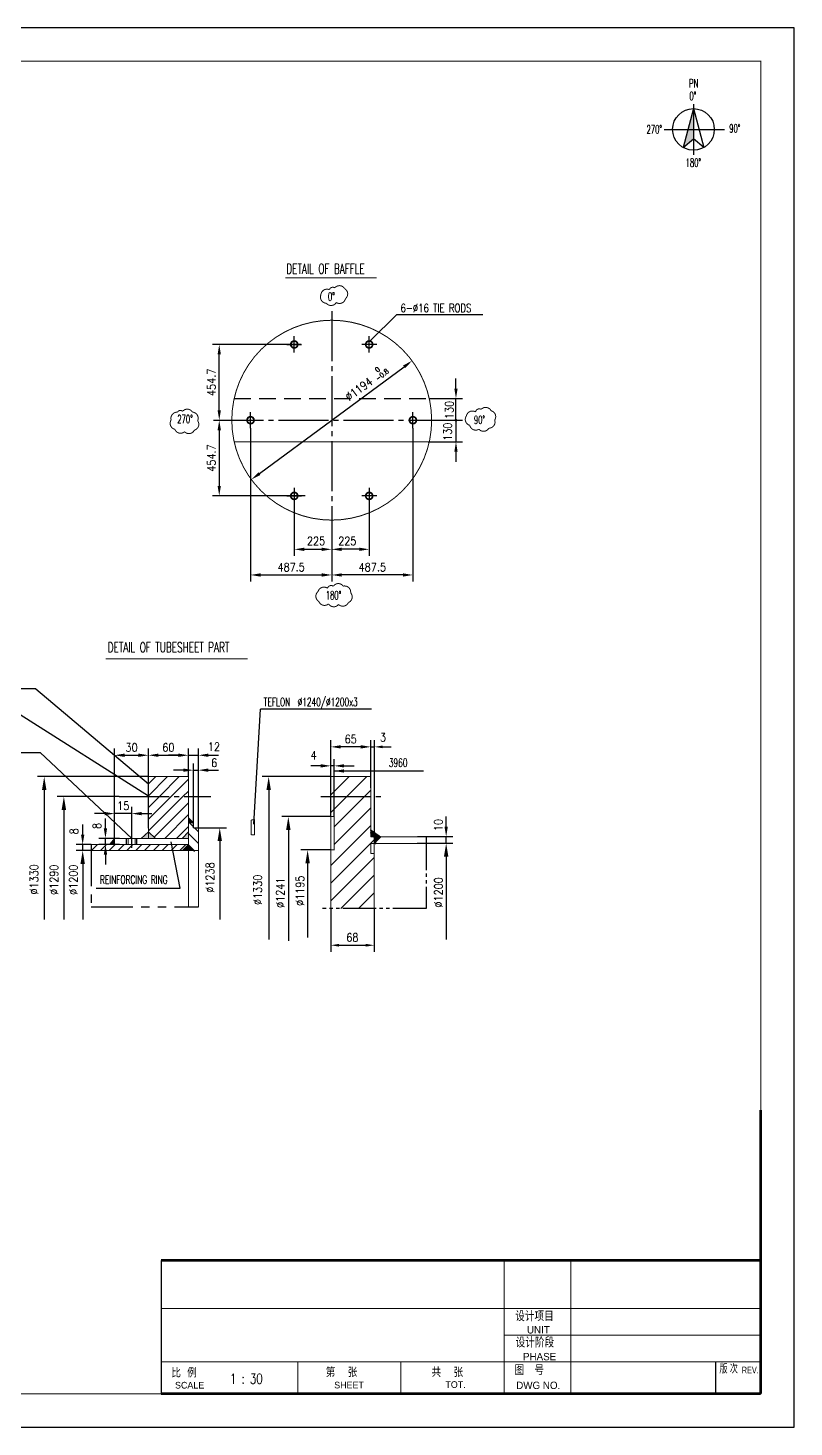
# Model space of a CAD drawing. Extents: x -5 to 1212, y -727 to 440.
# Drawn here: x 364 to 594, y 0 to 420 of the extents above; entities that cross this region are included whole.
import ezdxf
from ezdxf.enums import TextEntityAlignment as Align

# ---------------------------------------------------------------- set-up
doc = ezdxf.new("R2010")
doc.units = 0
doc.header["$MEASUREMENT"] = 0
for name, pattern in [('CENTER', [19.5, 15, -1.5, 1.5, -1.5]), ('DIVIDE', [15, 10, -1, 1, -1, 1, -1]), ('HIDDEN', [7.5, 5, -2.5]), ('PHANTOM', [25, 12.5, -2.5, 2.5, -2.5, 2.5, -2.5])]:
    doc.linetypes.add(name, pattern=pattern)
doc.layers.get('0').update_dxf_attribs({"linetype": 'CONTINUOUS'})
doc.layers.get('DEFPOINTS').update_dxf_attribs({"linetype": 'CONTINUOUS'})
for name, color, linetype in [('1', 2, 'CONTINUOUS'), ('2', 1, 'CONTINUOUS'), ('3', 3, 'CENTER'), ('4', 3, 'PHANTOM'), ('5', 2, 'HIDDEN'), ('DIM', 4, 'CONTINUOUS')]:
    doc.layers.add(name, color=color, linetype=linetype)
doc.styles.add('HZ2', font='tcc_simp', dxfattribs={"height": 2.5, "bigfont": 'tcc_hzdx'})
doc.styles.add('HZCH', font='tcc_romd.shx', dxfattribs={"bigfont": 'tcc_chin.shx'})
doc.styles.add('SBHZ', font='ROMANS.SHX', dxfattribs={"width": 0.85, "bigfont": 'tcc_hzdx.shx'})
doc.styles.get("Standard").update_dxf_attribs({"font": 'TXT.shx'})
doc.dimstyles.get("Standard").update_dxf_attribs({"dimtxt": 0.18, "dimasz": 0.18, "dimexe": 0.18, "dimexo": 0.0625, "dimgap": 0.09, "dimtad": 0, "dimtih": 1, "dimtoh": 1, "dimdec": 4, "dimzin": 0, "dimdsep": 46, "dimtxsty": 'Standard', "dimcen": 0.09, "dimadec": 0, "dimazin": 0, "dimtfac": 1, "dimtdec": 4, "dimtofl": 0, "dimtmove": 0, "dimatfit": 3, "dimfxl": 0, "dimtolj": 1, "dimtzin": 0, "dimarcsym": 0})
pattern_1 = [(45, (-84.41904, -35.9166), (-0.088388348, 0.088388348), [])]

# ---------------------------------------------------------------- blocks, each defined once
blk = doc.blocks.new('*D12')
at = {"layer": 'DEFPOINTS', "color": 0}
for p in [(479.34, 320.08), (431.07, 284.44)]:
    blk.add_point(p, dxfattribs=at)
at = {"layer": 'DIM', "color": 0}
blk.add_line((433.49, 286.22), (476.93, 318.3), dxfattribs=at)
for points in [[(476.63, 318.7), (477.22, 317.89), (479.34, 320.08)], [(433.19, 286.62), (433.78, 285.82), (431.07, 284.44)]]:
    blk.add_solid(points, dxfattribs=at)
at = {"layer": 'DIM', "color": 0, "insert": (463.35, 311.58), "char_height": 2.5, "attachment_point": 5, "rotation": 36.4445, "style": 'SBHZ'}
blk.add_mtext('\\A1;%%C1194', dxfattribs=at)
blk = doc.blocks.new('*D17')
at = {"layer": 'DEFPOINTS', "color": 0}
for p in [(421.44, 324.99), (446.11, 324.99), (423.62, 302.26)]:
    blk.add_point(p, dxfattribs=at)
at = {"layer": 'DIM', "color": 0}
for p, q in [((446.05, 324.99), (419.44, 324.99)), ((421.44, 305.26), (421.44, 321.99))]:
    blk.add_line(p, q, dxfattribs=at)
for points in [[(420.94, 321.99), (421.94, 321.99), (421.44, 324.99)], [(420.94, 305.26), (421.94, 305.26), (421.44, 302.26)]]:
    blk.add_solid(points, dxfattribs=at)
at = {"layer": 'DIM', "color": 0, "insert": (419.1, 313.62), "char_height": 2.5, "attachment_point": 5, "rotation": 90, "style": 'SBHZ'}
blk.add_mtext('\\A1;454.7', dxfattribs=at)
blk = doc.blocks.new('*D27')
at = {"layer": 'DEFPOINTS', "color": 0}
for p in [(454.93, 198.49), (454.93, 183.24), (455.93, 183.24)]:
    blk.add_point(p, dxfattribs=at)
at = {"layer": 'DIM', "color": 0}
for p, q in [((451.93, 198.49), (448.93, 198.49)), ((454.93, 183.31), (454.93, 200.49)), ((455.93, 198.49), (454.93, 198.49)), ((455.93, 183.31), (455.93, 200.49)), ((458.93, 198.49), (461.93, 198.49))]:
    blk.add_line(p, q, dxfattribs=at)
for points in [[(451.93, 198.99), (451.93, 197.99), (454.93, 198.49)], [(458.93, 198.99), (458.93, 197.99), (455.93, 198.49)]]:
    blk.add_solid(points, dxfattribs=at)
at = {"layer": 'DIM', "color": 0, "insert": (449.76, 201.69), "char_height": 2.5, "attachment_point": 5, "style": 'SBHZ'}
blk.add_mtext('\\A1;4', dxfattribs=at)
blk = doc.blocks.new('*D28')
at = {"layer": 'DEFPOINTS', "color": 0}
for p in [(480.9, 177.24), (489.57, 177.24), (480.9, 175.24)]:
    blk.add_point(p, dxfattribs=at)
at = {"layer": 'DIM', "color": 0}
for p, q in [((489.57, 180.24), (489.57, 183.24)), ((480.96, 177.24), (491.57, 177.24)), ((489.57, 175.24), (489.57, 177.24)), ((480.96, 175.24), (491.57, 175.24)), ((489.57, 172.24), (489.57, 169.24))]:
    blk.add_line(p, q, dxfattribs=at)
for points in [[(489.07, 180.24), (490.07, 180.24), (489.57, 177.24)], [(489.07, 172.24), (490.07, 172.24), (489.57, 175.24)]]:
    blk.add_solid(points, dxfattribs=at)
at = {"layer": 'DIM', "color": 0, "insert": (487.19, 180.74), "char_height": 2.5, "attachment_point": 5, "rotation": 90, "style": 'SBHZ'}
blk.add_mtext('\\A1;10', dxfattribs=at)
blk = doc.blocks.new('*D29')
at = {"layer": 'DEFPOINTS', "color": 0}
for p in [(454.93, 204.19), (454.93, 192.72), (466.93, 191.81)]:
    blk.add_point(p, dxfattribs=at)
at = {"layer": 'DIM', "color": 0}
for p, q in [((454.93, 192.78), (454.93, 206.19)), ((466.93, 191.88), (466.93, 206.19)), ((463.93, 204.19), (457.93, 204.19))]:
    blk.add_line(p, q, dxfattribs=at)
for points in [[(457.93, 204.69), (457.93, 203.69), (454.93, 204.19)], [(463.93, 204.69), (463.93, 203.69), (466.93, 204.19)]]:
    blk.add_solid(points, dxfattribs=at)
at = {"layer": 'DIM', "color": 0, "insert": (460.93, 206.53), "char_height": 2.5, "attachment_point": 5, "style": 'SBHZ'}
blk.add_mtext('\\A1;65', dxfattribs=at)
blk = doc.blocks.new('*D42')
at = {"layer": 'DEFPOINTS', "color": 0}
for p in [(423.62, 302.26), (421.44, 279.52), (447.35, 279.52)]:
    blk.add_point(p, dxfattribs=at)
at = {"layer": 'DIM', "color": 0}
for p, q in [((421.44, 299.26), (421.44, 282.52)), ((447.28, 279.52), (419.44, 279.52))]:
    blk.add_line(p, q, dxfattribs=at)
for points in [[(420.94, 299.26), (421.94, 299.26), (421.44, 302.26)], [(420.94, 282.52), (421.94, 282.52), (421.44, 279.52)]]:
    blk.add_solid(points, dxfattribs=at)
at = {"layer": 'DIM', "color": 0, "insert": (419.1, 290.89), "char_height": 2.5, "attachment_point": 5, "rotation": 90, "style": 'SBHZ'}
blk.add_mtext('\\A1;454.7', dxfattribs=at)
blk = doc.blocks.new('*D43')
at = {"layer": 'DEFPOINTS', "color": 0}
for p in [(443.96, 279.07), (455.21, 267.63), (455.21, 263.49)]:
    blk.add_point(p, dxfattribs=at)
at = {"layer": 'DIM', "color": 0}
for p, q in [((443.96, 279), (443.96, 261.49)), ((455.21, 267.57), (455.21, 261.49)), ((446.96, 263.49), (452.21, 263.49))]:
    blk.add_line(p, q, dxfattribs=at)
for points in [[(446.96, 263.99), (446.96, 262.99), (443.96, 263.49)], [(452.21, 263.99), (452.21, 262.99), (455.21, 263.49)]]:
    blk.add_solid(points, dxfattribs=at)
at = {"layer": 'DIM', "color": 0, "insert": (450.52, 265.99), "char_height": 2.5, "attachment_point": 5, "style": 'SBHZ'}
blk.add_mtext('\\A1;225', dxfattribs=at)
blk = doc.blocks.new('*D61')
at = {"layer": 'DEFPOINTS', "color": 0}
for p in [(430.83, 299.97), (455.21, 268.1), (455.21, 255.79)]:
    blk.add_point(p, dxfattribs=at)
at = {"layer": 'DIM', "color": 0}
for p, q in [((430.83, 299.91), (430.83, 253.79)), ((455.21, 268.04), (455.21, 253.79)), ((433.83, 255.79), (452.21, 255.79))]:
    blk.add_line(p, q, dxfattribs=at)
for points in [[(433.83, 256.29), (433.83, 255.29), (430.83, 255.79)], [(452.21, 256.29), (452.21, 255.29), (455.21, 255.79)]]:
    blk.add_solid(points, dxfattribs=at)
at = {"layer": 'DIM', "color": 0, "insert": (443.02, 258.13), "char_height": 2.5, "attachment_point": 5, "style": 'SBHZ'}
blk.add_mtext('\\A1;487.5', dxfattribs=at)
blk = doc.blocks.new('*D62')
at = {"layer": 'DEFPOINTS', "color": 0}
for p in [(466.46, 279.07), (455.21, 267.63), (455.21, 263.49)]:
    blk.add_point(p, dxfattribs=at)
at = {"layer": 'DIM', "color": 0}
for p, q in [((466.46, 279), (466.46, 261.49)), ((455.21, 267.57), (455.21, 261.49)), ((463.46, 263.49), (458.21, 263.49))]:
    blk.add_line(p, q, dxfattribs=at)
for points in [[(458.21, 263.99), (458.21, 262.99), (455.21, 263.49)], [(463.46, 263.99), (463.46, 262.99), (466.46, 263.49)]]:
    blk.add_solid(points, dxfattribs=at)
at = {"layer": 'DIM', "color": 0, "insert": (459.89, 265.99), "char_height": 2.5, "attachment_point": 5, "style": 'SBHZ'}
blk.add_mtext('\\A1;225', dxfattribs=at)
blk = doc.blocks.new('*D63')
at = {"layer": 'DEFPOINTS', "color": 0}
for p in [(479.58, 299.97), (455.21, 268.1), (455.21, 255.79)]:
    blk.add_point(p, dxfattribs=at)
at = {"layer": 'DIM', "color": 0}
for p, q in [((479.58, 299.91), (479.58, 253.79)), ((455.21, 268.04), (455.21, 253.79)), ((476.58, 255.79), (458.21, 255.79))]:
    blk.add_line(p, q, dxfattribs=at)
for points in [[(458.21, 256.29), (458.21, 255.29), (455.21, 255.79)], [(476.58, 256.29), (476.58, 255.29), (479.58, 255.79)]]:
    blk.add_solid(points, dxfattribs=at)
at = {"layer": 'DIM', "color": 0, "insert": (467.39, 258.13), "char_height": 2.5, "attachment_point": 5, "style": 'SBHZ'}
blk.add_mtext('\\A1;487.5', dxfattribs=at)
blk = doc.blocks.new('*D111')
at = {"layer": 'DEFPOINTS', "color": 0}
for p in [(468.05, 204.19), (466.93, 195.24), (468.05, 175.37)]:
    blk.add_point(p, dxfattribs=at)
at = {"layer": 'DIM', "color": 0}
for p, q in [((466.93, 195.31), (466.93, 206.19)), ((468.05, 175.44), (468.05, 206.19)), ((464.43, 204.19), (461.93, 204.19)), ((466.93, 204.19), (468.05, 204.19)), ((470.55, 204.19), (473.05, 204.19))]:
    blk.add_line(p, q, dxfattribs=at)
for points in [[(464.43, 204.61), (464.43, 203.77), (466.93, 204.19)], [(470.55, 204.61), (470.55, 203.77), (468.05, 204.19)]]:
    blk.add_solid(points, dxfattribs=at)
at = {"layer": 'DIM', "color": 0, "insert": (470.59, 207.07), "char_height": 2.5, "attachment_point": 5, "style": 'SBHZ'}
blk.add_mtext('\\A1;3', dxfattribs=at)
blk = doc.blocks.new('*D112')
at = {"layer": 'DEFPOINTS', "color": 0}
for p in [(454.93, 155.67), (467.93, 155.67), (467.93, 144.63)]:
    blk.add_point(p, dxfattribs=at)
at = {"layer": 'DIM', "color": 0}
for p, q in [((454.93, 155.61), (454.93, 142.63)), ((467.93, 155.61), (467.93, 142.63)), ((457.43, 144.63), (465.43, 144.63))]:
    blk.add_line(p, q, dxfattribs=at)
for points in [[(457.43, 145.05), (457.43, 144.22), (454.93, 144.63)], [(465.43, 145.05), (465.43, 144.22), (467.93, 144.63)]]:
    blk.add_solid(points, dxfattribs=at)
at = {"layer": 'DIM', "color": 0, "insert": (461.43, 146.97), "char_height": 2.5, "attachment_point": 5, "style": 'SBHZ'}
blk.add_mtext('\\A1;68', dxfattribs=at)
blk = doc.blocks.new('*D122')
at = {"layer": 'DEFPOINTS', "color": 0}
for p in [(380.44, 174.85), (383.03, 174.85), (383.03, 173.05)]:
    blk.add_point(p, dxfattribs=at)
at = {"layer": 'DIM', "color": 0}
for p, q in [((380.44, 177.85), (380.44, 180.85)), ((382.97, 174.85), (378.44, 174.85)), ((382.97, 173.05), (378.44, 173.05)), ((380.44, 173.05), (380.44, 174.85)), ((380.44, 170.05), (380.44, 167.05))]:
    blk.add_line(p, q, dxfattribs=at)
for points in [[(379.94, 177.85), (380.94, 177.85), (380.44, 174.85)], [(379.94, 170.05), (380.94, 170.05), (380.44, 173.05)]]:
    blk.add_solid(points, dxfattribs=at)
at = {"layer": 'DIM', "color": 0, "insert": (377.85, 178.8), "char_height": 2.5, "attachment_point": 5, "rotation": 90, "style": 'SBHZ'}
blk.add_mtext('\\A1;8', dxfattribs=at)
blk = doc.blocks.new('*D123')
at = {"layer": 'DEFPOINTS', "color": 0}
for p in [(400.19, 201.67), (390.03, 176.72), (400.19, 179.7)]:
    blk.add_point(p, dxfattribs=at)
at = {"layer": 'DIM', "color": 0}
for p, q in [((390.03, 176.78), (390.03, 203.67)), ((393.03, 201.67), (397.19, 201.67)), ((400.19, 179.77), (400.19, 203.67))]:
    blk.add_line(p, q, dxfattribs=at)
for points in [[(393.03, 202.17), (393.03, 201.17), (390.03, 201.67)], [(397.19, 202.17), (397.19, 201.17), (400.19, 201.67)]]:
    blk.add_solid(points, dxfattribs=at)
at = {"layer": 'DIM', "color": 0, "insert": (395.11, 204.01), "char_height": 2.5, "attachment_point": 5, "style": 'SBHZ'}
blk.add_mtext('\\A1;30', dxfattribs=at)
blk = doc.blocks.new('*D124')
at = {"layer": 'DEFPOINTS', "color": 0}
for p in [(390.03, 184.15), (390.03, 179.35), (395.17, 179.35)]:
    blk.add_point(p, dxfattribs=at)
at = {"layer": 'DIM', "color": 0}
for p, q in [((390.03, 179.41), (390.03, 186.15)), ((395.17, 179.41), (395.17, 186.15)), ((387.03, 184.15), (384.03, 184.15)), ((395.17, 184.15), (390.03, 184.15)), ((398.17, 184.15), (401.17, 184.15))]:
    blk.add_line(p, q, dxfattribs=at)
for points in [[(387.03, 184.65), (387.03, 183.65), (390.03, 184.15)], [(398.17, 184.65), (398.17, 183.65), (395.17, 184.15)]]:
    blk.add_solid(points, dxfattribs=at)
at = {"layer": 'DIM', "color": 0, "insert": (392.6, 186.49), "char_height": 2.5, "attachment_point": 5, "style": 'SBHZ'}
blk.add_mtext('\\A1;15', dxfattribs=at)
blk = doc.blocks.new('*D125')
at = {"layer": 'DEFPOINTS', "color": 0}
for p in [(387.28, 176.72), (391.57, 176.72), (391.57, 174.85)]:
    blk.add_point(p, dxfattribs=at)
at = {"layer": 'DIM', "color": 0}
for p, q in [((387.28, 179.72), (387.28, 182.72)), ((391.51, 176.72), (385.28, 176.72)), ((387.28, 174.85), (387.28, 176.72)), ((391.51, 174.85), (385.28, 174.85)), ((387.28, 171.85), (387.28, 168.85))]:
    blk.add_line(p, q, dxfattribs=at)
for points in [[(386.78, 179.72), (387.78, 179.72), (387.28, 176.72)], [(386.78, 171.85), (387.78, 171.85), (387.28, 174.85)]]:
    blk.add_solid(points, dxfattribs=at)
at = {"layer": 'DIM', "color": 0, "insert": (384.71, 180.47), "char_height": 2.5, "attachment_point": 5, "rotation": 90, "style": 'SBHZ'}
blk.add_mtext('\\A1;8', dxfattribs=at)
blk = doc.blocks.new('*D126')
at = {"layer": 'DEFPOINTS', "color": 0}
for p in [(415.19, 197.19), (413.69, 179.85), (415.19, 179.85)]:
    blk.add_point(p, dxfattribs=at)
at = {"layer": 'DIM', "color": 0}
for p, q in [((413.69, 179.91), (413.69, 199.19)), ((415.19, 179.91), (415.19, 199.19)), ((410.69, 197.19), (407.69, 197.19)), ((413.69, 197.19), (415.19, 197.19)), ((418.19, 197.19), (421.19, 197.19))]:
    blk.add_line(p, q, dxfattribs=at)
for points in [[(410.69, 197.69), (410.69, 196.69), (413.69, 197.19)], [(418.19, 197.69), (418.19, 196.69), (415.19, 197.19)]]:
    blk.add_solid(points, dxfattribs=at)
at = {"layer": 'DIM', "color": 0, "insert": (419.92, 199.4), "char_height": 2.5, "attachment_point": 5, "style": 'SBHZ'}
blk.add_mtext('\\A1;6', dxfattribs=at)
blk = doc.blocks.new('*D127')
at = {"layer": 'DEFPOINTS', "color": 0}
for p in [(415.19, 201.67), (412.19, 195.24), (415.19, 179.85)]:
    blk.add_point(p, dxfattribs=at)
at = {"layer": 'DIM', "color": 0}
for p, q in [((409.19, 201.67), (406.19, 201.67)), ((412.19, 195.31), (412.19, 203.67)), ((412.19, 201.67), (415.19, 201.67)), ((415.19, 179.91), (415.19, 203.67)), ((418.19, 201.67), (421.19, 201.67))]:
    blk.add_line(p, q, dxfattribs=at)
for points in [[(409.19, 202.17), (409.19, 201.17), (412.19, 201.67)], [(418.19, 202.17), (418.19, 201.17), (415.19, 201.67)]]:
    blk.add_solid(points, dxfattribs=at)
at = {"layer": 'DIM', "color": 0, "insert": (419.85, 204.22), "char_height": 2.5, "attachment_point": 5, "style": 'SBHZ'}
blk.add_mtext('\\A1;12', dxfattribs=at)
blk = doc.blocks.new('*D128')
at = {"layer": 'DEFPOINTS', "color": 0}
for p in [(412.19, 201.67), (400.19, 195.24), (412.19, 195.24)]:
    blk.add_point(p, dxfattribs=at)
at = {"layer": 'DIM', "color": 0}
for p, q in [((400.19, 195.31), (400.19, 203.67)), ((403.19, 201.67), (409.19, 201.67)), ((412.19, 195.31), (412.19, 203.67))]:
    blk.add_line(p, q, dxfattribs=at)
for points in [[(403.19, 202.17), (403.19, 201.17), (400.19, 201.67)], [(409.19, 202.17), (409.19, 201.17), (412.19, 201.67)]]:
    blk.add_solid(points, dxfattribs=at)
at = {"layer": 'DIM', "color": 0, "insert": (406.19, 204.01), "char_height": 2.5, "attachment_point": 5, "style": 'SBHZ'}
blk.add_mtext('\\A1;60', dxfattribs=at)

msp = doc.modelspace()

# ---------------------------------------------------------------- hatches: boundary and pattern name
at = {"layer": 'DIM'}
for points in [[(412.18572, 182.91009), (413.68572, 181.41009), (412.18572, 181.41009)], [(390.026, 174.84759), (390.026, 176.71975), (388.45384, 174.84759)]]:
    msp.add_hatch(color=256, dxfattribs=at).paths.add_polyline_path(points)
h = msp.add_hatch(dxfattribs=at)
h.set_pattern_fill('ANSI31', color=256, scale=20, angle=90, style=0)
h.set_pattern_definition([(135, (134.09, 0.1657), (-1.767767, -1.767767), [])])
h.paths.add_polyline_path([(412.18572, 173.89348), (412.8276, 172.78172), (415.18572, 172.78172), (415.18572, 179.84759), (413.68572, 179.84759), (413.68572, 181.34759), (412.18572, 181.34759)])
h = msp.add_hatch(color=256, dxfattribs=at)
h.paths.add_polyline_path([(410.33539, 176.71975), (412.18572, 176.71975), (412.18572, 178.70953)])
h.paths.add_polyline_path([(400.18572, 178.70953), (400.18572, 176.71975), (402.33604, 176.71975)])
h.paths.add_polyline_path([(400.18572, 178.70953), (398.03539, 176.71975), (400.18572, 176.71975)])
h = msp.add_hatch(dxfattribs=at)
h.set_pattern_fill('ANSI31', color=256, style=0)
h.set_pattern_definition(pattern_1)
h.paths.add_polyline_path([(466.93174, 179.27076), (466.93174, 177.1666), (469.93174, 177.1666)])
h = msp.add_hatch(dxfattribs=at)
h.set_pattern_fill('ANSI31', color=256, style=0)
h.set_pattern_definition(pattern_1)
h.paths.add_polyline_path([(469.93174, 177.1666), (467.93174, 177.1666), (467.93174, 175.1666), (468.43174, 175.1666), (468.43174, 175.6666)])
h = msp.add_hatch(color=256, dxfattribs=at)
h.paths.add_polyline_path([(412.18572, 174.84759), (410.38572, 173.04759), (412.18572, 173.04759)])
h.paths.add_polyline_path([(412.18572, 174.84759), (412.18572, 173.04759), (413.98572, 173.04759)])

# ---------------------------------------------------------------- linework, layer by layer
at = {"color": 0, "linetype": 'ByBlock'}
for p, q in [((492.50771, 311.75242), (492.50771, 314.75242)), ((484.60744, 308.75242), (494.50771, 308.75242)), ((492.50771, 302.25722), (492.50771, 308.75242)), ((492.50771, 302.25722), (492.50771, 308.75242)), ((492.50771, 305.25722), (492.50771, 308.25722)), ((486.21616, 302.25722), (494.50771, 302.25722)), ((487.88828, 302.25722), (494.50771, 302.25722)), ((492.50771, 302.25722), (492.50771, 295.76202)), ((492.50771, 302.25722), (492.50771, 295.76202)), ((492.50771, 299.25722), (492.50771, 296.25722)), ((484.20961, 295.76202), (494.50771, 295.76202)), ((492.50771, 292.76202), (492.50771, 289.76202))]:
    msp.add_line(p, q, dxfattribs=at)
for p, q in [((584, 39.6), (584, 31.6)), ((570.41033, 19.6), (570.41033, 10))]:
    msp.add_line(p, q)
at = {"color": 2}
for p, q in [((584, 10), (404, 10)), ((404, 10), (419, 10)), ((404, 10), (419, 10)), ((584, 10), (404, 10)), ((404, 10), (419, 10)), ((404, 10), (419, 10))]:
    msp.add_line(p, q, dxfattribs=at)
at = {"color": 4, "const_width": 0.8}
for points in [[(584, 10), (584, 95.19069)], [(584, 10), (584, 81.02534)], [(584, 50), (404, 50)], [(404, 10), (584, 10)], [(404, 10), (584, 10)]]:
    msp.add_lwpolyline(points, dxfattribs=at)
at = {"const_width": 0.3}
for points in [[(507, 10), (507, 50)], [(527, 50), (527, 10)], [(404, 35.6), (584, 35.6)], [(584, 27.6), (507, 27.6)], [(404, 19.6), (584, 19.6)], [(445, 19.6), (445, 10)], [(476, 19.6), (476, 10)], [(570.53231, 19.6), (570.53231, 10)]]:
    msp.add_lwpolyline(points, dxfattribs=at)
at = {"color": 0, "linetype": 'ByBlock'}
for points in [[(492.00771, 311.75242), (493.00771, 311.75242), (492.50771, 308.75242)], [(492.00771, 292.76202), (493.00771, 292.76202), (492.50771, 295.76202)]]:
    msp.add_solid(points, dxfattribs=at)
at = {"layer": '1'}
for p, q in [((594, 420), (0, 420)), ((594, 0), (594, 420)), ((0, 0), (594, 0))]:
    msp.add_line(p, q, dxfattribs=at)
at = {"layer": '2', "const_width": 0.3}
msp.add_lwpolyline([(25, 10), (584, 10), (584, 410), (25, 410)], close=True, dxfattribs=at)
for points in [[(441.2486, 344.94786), (468.73231, 344.94786)], [(425.91832, 295.76202), (484.49519, 295.76202)], [(387.33864, 230.63264), (429.95403, 230.63264)], [(400.18572, 176.71975), (400.18572, 195.2438)], [(412.18572, 195.2438), (400.18572, 195.2438)], [(412.18572, 183.39759), (412.18572, 195.2438)], [(454.93174, 155.67476), (454.93174, 195.2438), (466.93174, 195.2438)], [(466.93174, 195.2438), (466.93174, 177.1666)], [(412.18572, 156.13207), (412.18572, 183.39759)], [(413.68572, 181.41009), (412.18572, 182.91009)], [(412.18572, 181.34759), (413.68572, 181.34759)], [(413.68572, 181.34759), (413.68572, 179.84759)], [(431.03416, 182.2438), (431.03416, 177.7438)], [(431.03416, 182.2438), (432.03416, 182.2438), (432.03416, 177.7438)], [(454.93174, 183.2438), (455.93174, 183.2438), (455.93174, 173.2438), (454.93174, 173.2438)], [(388.45384, 174.84759), (390.026, 176.71975)], [(390.026, 176.71975), (412.18572, 176.71975)], [(390.026, 174.84759), (390.026, 176.71975)], [(394.13365, 174.84759), (394.13365, 176.71975)], [(396.19726, 174.84759), (396.19726, 176.71975)], [(413.68572, 179.84759), (415.18572, 179.84759)], [(415.18572, 179.84759), (415.18572, 156.13207)], [(431.03416, 177.7438), (432.03416, 177.7438)], [(468.43174, 175.6666), (469.93174, 177.1666), (466.93174, 179.27076)], [(466.93174, 177.1666), (483.55625, 177.1666)], [(467.93174, 177.1666), (467.93174, 155.67476)], [(383.03407, 174.84759), (412.18572, 174.84759)], [(383.03407, 173.04759), (403.07814, 173.04759)], [(415.18572, 173.04759), (403.07814, 173.04759)], [(413.98572, 173.04759), (412.18572, 174.84759), (410.38572, 173.04759)], [(466.93174, 175.1666), (466.93174, 172.1666)], [(466.93174, 175.1666), (483.55625, 175.1666)], [(466.93174, 172.1666), (467.93174, 172.1666)], [(468.43174, 175.6666), (468.43174, 175.1666)]]:
    msp.add_lwpolyline(points, dxfattribs=at)
at = {"layer": '2'}
for points, const_width in [([(425.20676, 302.25722, 1), (485.20676, 302.25722, 1)], 0.3), ([(442.91828, 324.99042, 1), (444.9952, 324.99042, 1)], 0.51923), ([(467.49523, 324.99042, -1), (465.41831, 324.99042, -1)], 0.51923), ([(431.87019, 302.25722, -1), (429.79326, 302.25722, -1)], 0.51923), ([(478.54333, 302.25722, 1), (480.62025, 302.25722, 1)], 0.51923), ([(478.54333, 302.25722, -1), (480.62025, 302.25722, -1)], 0.51923), ([(442.91828, 279.52402, -1), (444.9952, 279.52402, -1)], 0.51923), ([(467.49523, 279.52402, 1), (465.41831, 279.52402, 1)], 0.51923)]:
    msp.add_lwpolyline(points, format="xyb", close=True, dxfattribs=dict(at, const_width=const_width))
at = {"layer": '3'}
for p, q in [((455.20676, 334.99325), (455.20676, 262.53735)), ((441.68878, 324.99042), (446.17329, 324.99042)), ((443.95674, 322.57192), (443.95674, 327.44207)), ((468.72473, 324.99042), (464.24022, 324.99042)), ((466.45677, 322.57192), (466.45677, 327.44207)), ((419.72914, 302.25722), (489.11793, 302.25722)), ((391.43178, 189.24759), (418.96231, 189.24759)), ((451.92758, 189.2438), (470.9373, 189.2438)), ((395.16545, 173.84868), (395.16545, 179.34759))]:
    msp.add_line(p, q, dxfattribs=at)
at = {"layer": '4', "linetype": 'DIVIDE'}
for p, q in [((483.55625, 177.1666), (483.55625, 155.67476)), ((483.55625, 155.67476), (452.43063, 155.67476))]:
    msp.add_line(p, q, dxfattribs=at)
at = {"layer": '4'}
for p, q in [((383.03407, 174.84759), (383.03407, 156.13207)), ((383.03407, 156.13207), (415.18572, 156.13207))]:
    msp.add_line(p, q, dxfattribs=at)
at = {"layer": '5'}
msp.add_line((425.91832, 308.75242), (484.49519, 308.75242), dxfattribs=at)
at = {"layer": 'DEFPOINTS', "color": 0, "linetype": 'ByBlock'}
for p in [(484.54494, 308.75242), (492.50771, 308.75242), (486.15366, 302.25722), (487.82578, 302.25722), (484.14711, 295.76202), (492.50771, 295.76202), (454.93174, 199.77697), (456.93174, 195.2438), (466.93174, 195.2438), (455.93174, 183.2438), (413.68572, 179.84759), (455.93174, 173.2438)]:
    msp.add_point(p, dxfattribs=at)
at = {"layer": 'DIM'}
for p, q in [((563.8094, 395.79999), (560.71961, 384.0978)), ((563.8094, 397.07914), (563.8094, 381.96096)), ((563.8094, 395.79999), (566.8992, 384.0978)), ((555.01133, 389.54099), (573.08047, 389.54099)), ((560.71961, 384.0978), (563.8094, 386.70954)), ((566.8992, 384.0978), (563.8094, 386.70954)), ((466.77737, 326.03842), (474.73311, 333.94238)), ((474.73311, 333.94238), (500.54487, 333.94238)), ((430.83172, 299.83872), (430.83172, 304.70887)), ((479.58179, 299.83872), (479.58179, 304.70887)), ((426.68876, 302.25722), (431.17327, 302.25722)), ((443.95674, 281.94253), (443.95674, 277.07238)), ((466.45677, 281.94253), (466.45677, 277.07238)), ((441.68878, 279.52402), (446.17329, 279.52402)), ((468.72473, 279.52402), (464.24022, 279.52402)), ((366.32755, 221.60093), (338.40922, 221.60093)), ((366.32755, 221.60093), (400.18572, 193.05113)), ((431.78378, 180.98223), (433.82808, 215.54183)), ((467.15412, 215.54183), (433.82808, 215.54183)), ((361.6281, 213.91232), (400.18572, 189.51559)), ((339.96074, 202.47624), (367.69026, 202.47624)), ((395.16545, 176.71975), (367.69026, 202.47624)), ((400.18572, 195.2438), (366.90123, 195.2438)), ((400.18572, 193.05113), (402.37839, 195.2438)), ((400.18572, 189.51559), (405.91393, 195.2438)), ((403.45325, 189.24759), (409.44946, 195.2438)), ((406.98878, 189.24759), (412.18572, 194.44452)), ((454.93174, 189.7667), (460.40884, 195.2438)), ((459.71215, 189.2438), (465.71215, 195.2438)), ((391.43178, 189.24759), (372.79181, 189.24759)), ((400.18572, 182.44452), (406.98878, 189.24759)), ((400.18572, 185.98006), (403.45325, 189.24759)), ((400.34542, 179.0687), (410.52432, 189.24759)), ((410.52432, 189.24759), (412.18572, 190.90899)), ((454.93174, 184.4634), (459.71215, 189.2438)), ((455.93174, 180.1601), (465.01545, 189.2438)), ((465.01545, 189.2438), (466.93174, 191.1601)), ((401.80004, 176.98778), (412.18572, 187.37346)), ((455.93174, 174.8568), (466.93174, 185.8568)), ((405.06755, 176.71975), (412.18572, 183.83792)), ((393.63365, 174.84759), (393.63365, 176.71975)), ((396.69726, 174.84759), (396.69726, 176.71975)), ((400.18572, 178.70953), (398.03539, 176.71975)), ((400.18572, 178.70953), (402.33604, 176.71975)), ((408.60308, 176.71975), (412.18572, 180.30239)), ((412.18572, 178.70953), (410.33539, 176.71975)), ((413.82641, 179.84759), (423.58835, 179.84759)), ((454.93174, 168.5535), (466.93174, 180.5535)), ((383.1178, 173.04759), (378.43992, 173.04759)), ((384.9178, 174.84759), (383.1178, 173.04759)), ((387.56945, 174.84759), (385.76945, 173.04759)), ((390.2211, 174.84759), (388.4211, 173.04759)), ((392.87275, 174.84759), (391.07275, 173.04759)), ((395.5244, 174.84759), (393.7244, 173.04759)), ((395.17045, 174.84759), (395.16545, 174.85258)), ((398.17605, 174.84759), (396.37605, 173.04759)), ((400.8277, 174.84759), (399.0277, 173.04759)), ((403.47935, 174.84759), (401.67935, 173.04759)), ((406.131, 174.84759), (404.331, 173.04759)), ((408.78265, 174.84759), (406.98265, 173.04759)), ((409.673, 161.76917), (407.04147, 175.67012)), ((411.4343, 174.84759), (409.6343, 173.04759)), ((454.93174, 163.25019), (467.93174, 176.25019)), ((454.93174, 157.94689), (467.93174, 170.94689)), ((457.96291, 155.67476), (467.93174, 165.64359)), ((384.53805, 161.76917), (409.673, 161.76917)), ((463.26621, 155.67476), (467.93174, 160.34029)), ((404, 50), (404, 10))]:
    msp.add_line(p, q, dxfattribs=at)
at = {"layer": 'DIM', "linetype": 'ByBlock'}
for p, q in [((454.93174, 195.2438), (434.28073, 195.2438)), ((368.90123, 191.2438), (368.90123, 152.39877)), ((436.28073, 191.2438), (436.28073, 146.34011)), ((374.79181, 185.24759), (374.79181, 152.39877)), ((454.93174, 183.2438), (440.18204, 183.2438)), ((442.18204, 179.2438), (442.18204, 145.92369)), ((421.58835, 175.91009), (421.58835, 152.39877)), ((454.93174, 173.2438), (445.96992, 173.2438)), ((480.83884, 175.2438), (487.56612, 175.2438)), ((380.43992, 169.04759), (380.43992, 152.39877)), ((447.96992, 169.2438), (447.96992, 146.92309)), ((489.56612, 171.2438), (489.56612, 146.3218))]:
    msp.add_line(p, q, dxfattribs=at)
at = {"layer": 'DIM'}
for points in [[(454.5356, 341.42947, 0.3, 0.3, 0.52056705), (451.95912, 339.89267, 0.3, 0.3, 0.52056705), (453.57968, 337.36804, 0.3, 0.3, 0.52056705), (456.57216, 337.58041, 0.3, 0.3, 0.52056705), (459.33414, 338.7515, 0.3, 0.3, 0.52056705), (459.09951, 341.74231, 0.3, 0.3, 0.52056705), (456.10895, 341.98018, 0.3, 0.3, 0.52056705)], [(408.8893, 304.64981, 0.3, 0.3, 0.52056705), (407.00501, 302.3154, 0.3, 0.3, 0.52056705), (408.10146, 299.52295, 0.3, 0.3, 0.52056705), (411.00994, 298.78763, 0.3, 0.3, 0.52056705), (413.97243, 299.26057, 0.3, 0.3, 0.52056705), (414.9541, 302.09541, 0.3, 0.3, 0.52056705), (413.41334, 304.66953, 0.3, 0.3, 0.52056705), (410.4219, 304.89599, 0.3, 0.3, 0.52056705)], [(498.39441, 304.74579, 0.3, 0.3, 0.52056705), (495.64351, 303.5489, 0.3, 0.3, 0.52056705), (496.63904, 300.7189, 0.3, 0.3, 0.52056705), (499.40377, 299.55429, 0.3, 0.3, 0.52056705), (502.38808, 299.86067, 0.3, 0.3, 0.52056705), (504.13171, 302.30193, 0.3, 0.3, 0.52056705), (503.04609, 305.09861, 0.3, 0.3, 0.52056705), (500.07465, 305.51156, 0.3, 0.3, 0.52056705)], [(453.94645, 251.79612, 0.3, 0.3, 0.52056705), (451.11006, 250.81894, 0.3, 0.3, 0.52056705), (451.34366, 247.82805, 0.3, 0.3, 0.52056705), (454.25585, 247.10752, 0.3, 0.3, 0.52056705), (457.25105, 246.93789, 0.3, 0.3, 0.52056705), (460.19899, 247.49438, 0.3, 0.3, 0.52056705), (460.88879, 250.414, 0.3, 0.3, 0.52056705), (458.67884, 252.44283, 0.3, 0.3, 0.52056705), (455.67897, 252.41497, 0.3, 0.3, 0.52056705)]]:
    msp.add_lwpolyline(points, format="xyseb", close=True, dxfattribs=at)
for points, const_width in [([(431.87019, 302.25722, 1), (429.79326, 302.25722, 1)], 0.51923), ([(492.30771, 302.25722, 1), (492.70771, 302.25722, 1)], 0.4)]:
    msp.add_lwpolyline(points, format="xyb", close=True, dxfattribs=dict(at, const_width=const_width))
msp.add_circle((563.8094, 389.54099), 6.259, dxfattribs=at)
msp.add_solid([(563.8094, 395.79999), (560.71961, 384.0978), (563.8094, 386.70954)], dxfattribs=at)
at = {"layer": 'DIM', "linetype": 'ByBlock'}
for points in [[(369.5679, 191.2438), (368.23456, 191.2438), (368.90123, 195.2438)], [(435.61406, 191.2438), (436.9474, 191.2438), (436.28073, 195.2438)], [(375.45848, 185.24759), (374.12514, 185.24759), (374.79181, 189.24759)], [(442.8487, 179.2438), (441.51537, 179.2438), (442.18204, 183.2438)], [(422.25502, 175.91009), (420.92168, 175.91009), (421.58835, 179.91009)], [(381.10658, 169.04759), (379.77325, 169.04759), (380.43992, 173.04759)], [(448.63658, 169.2438), (447.30325, 169.2438), (447.96992, 173.2438)], [(488.89945, 171.2438), (490.23279, 171.2438), (489.56612, 175.2438)]]:
    msp.add_solid(points, dxfattribs=at)

# ---------------------------------------------------------------- texts
at = {"color": 7, "style": 'HZCH'}
for s, height, p in [('设计项目', 2.75, (510.3148, 31.7915)), ('UNIT', 2.2, (513.81654, 28.07934)), ('设计阶段', 2.75, (510.42707, 23.90426)), ('PHASE', 2.2, (512.62882, 20.04237)), ('比  例', 2.5, (407.07526, 14.90043)), ('图   号', 2.75, (510.11271, 15.61298)), ('SCALE', 2, (408.16609, 11.55162)), ('DWG NO.', 2.2, (510.59489, 11.41899))]:
    msp.add_text(s, height=height, dxfattribs=at).set_placement(p)
at = {"style": 'HZ2'}
for s, height, p in [('第    张', 2.5, (453.4283, 15.0581)), ('共    张', 2.5, (485.20404, 15.0581)), ('SHEET ', 2, (455.95877, 11.58747)), ('TOT.', 2, (489.33335, 11.74514))]:
    msp.add_text(s, height=height, dxfattribs=at).set_placement(p)
at = {"style": 'HZ2', "width": 0.75}
for s, height, p in [('版 次', 2.5, (571.59577, 16.09796)), ('REV.', 2, (578.32699, 16.09796))]:
    msp.add_text(s, height=height, dxfattribs=at).set_placement(p)
at = {"color": 0, "linetype": 'ByBlock', "char_height": 2.5, "attachment_point": 5, "rotation": 90, "style": 'SBHZ'}
for s, insert in [('\\A1;130', (490.50117, 305.33932)), ('130', (489.99953, 298.82367))]:
    msp.add_mtext(s, dxfattribs=dict(at, insert=insert))
at = {"layer": 'DIM', "style": 'SBHZ'}
for s, height, width, p in [('PN', 2.5, 0.6, (562.48425, 402.12648)), (' 0%%d', 2.5, 0.6, (561.55534, 398.31857)), ('270%%d', 2.5, 0.6, (549.7264, 388.31081)), ('90%%d', 2.5, 0.6, (574.54001, 388.59534)), ('180%%d', 2.5, 0.6, (561.45947, 378.32229)), ('DETAIL OF BAFFLE', 3, 0.65, (441.5779, 346.22555)), (' 0%%d', 2.5, 0.6, (453.03653, 338.1186)), ('6-%%C16 TIE RODS', 2.5, 0.75, (475.84482, 334.68268)), (' 270%%d', 2.5, 0.6, (407.82761, 301.3145)), (' 90%%d', 2.5, 0.6, (496.86538, 301.11396)), (' 180%%d', 2.5, 0.6, (452.39301, 248.45352)), ('DETAIL OF TUBESHEET PART', 3, 0.65, (387.95626, 232.57097)), ('TEFLON  %%c1240/%%c1200x3', 2.5, 0.65, (434.79827, 216.411)), ('3960', 2.5, 0.65, (472.35848, 198.16661)), ('REINFORCING RING', 2.5, 0.65, (385.65604, 163.08334)), ('1 : 30', 3, 0.75, (424.65462, 13.00539))]:
    msp.add_text(s, height=height, dxfattribs=dict(at, width=width)).set_placement(p)
at = {"layer": 'DIM', "style": 'SBHZ', "width": 0.85}
for s, p in [('0', (468.97051, 316.50052)), ('-0.8', (469.07985, 313.91881))]:
    msp.add_text(s, height=1.5, rotation=38.887534, dxfattribs=at).set_placement(p)
at = {"layer": 'DIM', "linetype": 'ByBlock', "style": 'SBHZ', "width": 0.85}
for s, p in [('%%C1330', (365.84344, 164.40939)), ('%%C1290', (371.80418, 164.29359)), ('%%C1200', (377.65655, 164.29359)), ('%%C1238', (418.67325, 164.9503)), ('%%C1330', (432.99422, 161.25397)), ('%%C1241', (439.77379, 160.37201)), ('%%C1195', (445.68152, 160.97286)), ('%%C1200', (487.24909, 160.49304))]:
    msp.add_text(s, height=2.5, rotation=90, dxfattribs=at).set_placement(p, align=Align.MIDDLE_CENTER)

# ---------------------------------------------------------------- dimensions: what is measured, and where the dimension line sits
at = {"layer": 'DIM'}
for base, p2, picture, middle in [((421.44266, 324.99042), (446.10989, 324.99042), '*D17', (419.10266, 313.62382)), ((421.44266, 279.52402), (447.34679, 279.52402), '*D42', (419.10266, 290.89062))]:
    dim = msp.add_linear_dim(base=base, p1=(423.61641, 302.25722), p2=p2, angle=90, text='454.7', dimstyle='Standard', override={"dimtxt": 2.5, "dimasz": 3, "dimexe": 2, "dimgap": 1.09, "dimtad": 1, "dimtih": 0, "dimtoh": 0, "dimtxsty": 'SBHZ', "dimsah": 1, "dimcen": 225, "dimse1": 1, "dimtofl": 1, "dimtmove": 2, "dimtvp": 0.3125}, dxfattribs=at)
    dim.commit()
    dim.dimension.update_dxf_attribs({"geometry": picture, "text_midpoint": middle})
dim = msp.add_diameter_dim_2p(p1=(431.07378, 284.4359), p2=(479.33973, 320.07854), text='%%C1194', dimstyle='Standard', override={"dimtxt": 2.5, "dimasz": 3, "dimexe": 2, "dimgap": 1.09, "dimtad": 1, "dimtih": 0, "dimtoh": 0, "dimtxsty": 'SBHZ', "dimsah": 1, "dimtofl": 1, "dimtmove": 2, "dimtvp": 0.3125}, dxfattribs=at)
dim.commit()
dim.dimension.update_dxf_attribs({"geometry": '*D12', "text_midpoint": (463.34611, 311.57766), "dimtype": 163})
for base, p1, p2, text, override, picture, middle in [((455.20676, 255.79095), (430.83172, 299.96973), (455.20676, 268.09882), '487.5', {"dimtxt": 2.5, "dimasz": 3, "dimexe": 2, "dimgap": 1.09, "dimtad": 1, "dimtih": 0, "dimtoh": 0, "dimtxsty": 'SBHZ', "dimsah": 1, "dimtofl": 1, "dimtmove": 2, "dimtvp": 0.3125}, '*D61', (443.01924, 258.13095)), ((455.20676, 255.79095), (479.58179, 299.96973), (455.20676, 268.09882), '487.5', {"dimtxt": 2.5, "dimasz": 3, "dimexe": 2, "dimgap": 1.09, "dimtad": 1, "dimtih": 0, "dimtoh": 0, "dimtxsty": 'SBHZ', "dimsah": 1, "dimtofl": 1, "dimtmove": 2, "dimtvp": 0.3125}, '*D63', (467.39427, 258.13095)), ((454.93174, 204.19082), (466.93174, 191.81269), (454.93174, 192.71841), '65', {"dimtxt": 2.5, "dimasz": 3, "dimexe": 2, "dimgap": 1.09, "dimtad": 1, "dimtih": 0, "dimtoh": 0, "dimtxsty": 'SBHZ', "dimcen": 225, "dimtofl": 1, "dimtmove": 2, "dimtvp": 0.3125}, '*D29', (460.93174, 206.53082)), ((400.18572, 201.66781), (390.026, 176.71975), (400.18572, 179.7041), '30', {"dimtxt": 2.5, "dimasz": 3, "dimexe": 2, "dimgap": 1.09, "dimtad": 1, "dimtih": 0, "dimtoh": 0, "dimtxsty": 'SBHZ', "dimcen": 225, "dimtofl": 1, "dimtmove": 2, "dimtvp": 0.3125}, '*D123', (395.10586, 204.00781)), ((412.18572, 201.66781), (400.18572, 195.2438), (412.18572, 195.2438), '60', {"dimtxt": 2.5, "dimasz": 3, "dimexe": 2, "dimgap": 1.09, "dimtad": 1, "dimtih": 0, "dimtoh": 0, "dimtxsty": 'SBHZ', "dimcen": 225, "dimtofl": 1, "dimtmove": 2, "dimtvp": 0.3125}, '*D128', (406.18572, 204.00781)), ((467.93174, 144.63399), (454.93174, 155.67476), (467.93174, 155.67476), '68', {"dimtxt": 2.5, "dimasz": 2.5, "dimexe": 2, "dimgap": 1.09, "dimtad": 1, "dimtih": 0, "dimtoh": 0, "dimtxsty": 'SBHZ', "dimsah": 1, "dimtofl": 1, "dimtmove": 2, "dimtvp": 0.3125}, '*D112', (461.43174, 146.97399))]:
    dim = msp.add_linear_dim(base=base, p1=p1, p2=p2, text=text, dimstyle='Standard', override=override, dxfattribs=at)
    dim.commit()
    dim.dimension.update_dxf_attribs({"geometry": picture, "text_midpoint": middle})
for base, p1, p2, text, override, picture, middle in [((455.20676, 263.49445), (443.95674, 279.06642), (455.20676, 267.63344), '225', {"dimtxt": 2.5, "dimasz": 3, "dimexe": 2, "dimgap": 1.09, "dimtad": 1, "dimtih": 0, "dimtoh": 0, "dimtxsty": 'SBHZ', "dimsah": 1, "dimtofl": 1, "dimtmove": 2, "dimtvp": 0.3125}, '*D43', (450.51925, 265.99346)), ((455.20676, 263.49445), (466.45677, 279.06642), (455.20676, 267.63344), '225', {"dimtxt": 2.5, "dimasz": 3, "dimexe": 2, "dimgap": 1.09, "dimtad": 1, "dimtih": 0, "dimtoh": 0, "dimtxsty": 'SBHZ', "dimsah": 1, "dimtofl": 1, "dimtmove": 2, "dimtvp": 0.3125}, '*D62', (459.89426, 265.99346)), ((415.18572, 201.66781), (412.18572, 195.2438), (415.18572, 179.84759), '12', {"dimtxt": 2.5, "dimasz": 3, "dimexe": 2, "dimgap": 1.09, "dimtad": 1, "dimtih": 0, "dimtoh": 0, "dimtxsty": 'SBHZ', "dimcen": 225, "dimtofl": 1, "dimtmove": 2, "dimtvp": 0.3125}, '*D127', (419.84548, 204.22317)), ((468.05065, 204.19082), (466.93174, 195.2438), (468.05065, 175.37408), '3', {"dimtxt": 2.5, "dimasz": 2.5, "dimexe": 2, "dimgap": 1.09, "dimtad": 1, "dimtih": 0, "dimtoh": 0, "dimtxsty": 'SBHZ', "dimsah": 1, "dimtofl": 1, "dimtmove": 2, "dimtvp": 0.3125}, '*D111', (470.59033, 207.07336)), ((454.93174, 198.48724), (455.93174, 183.2438), (454.93174, 183.2438), '4', {"dimtxt": 2.5, "dimasz": 3, "dimexe": 2, "dimgap": 1.09, "dimtad": 1, "dimtih": 0, "dimtoh": 0, "dimtxsty": 'SBHZ', "dimsah": 1, "dimtofl": 1, "dimtmove": 2, "dimtvp": 0.3125}, '*D27', (449.76253, 201.68724)), ((415.18572, 197.19016), (413.68572, 179.84759), (415.18572, 179.84759), '6', {"dimtxt": 2.5, "dimasz": 3, "dimexe": 2, "dimgap": 1.09, "dimtad": 1, "dimtih": 0, "dimtoh": 0, "dimtxsty": 'SBHZ', "dimcen": 225, "dimtofl": 1, "dimtmove": 2, "dimtvp": 0.3125}, '*D126', (419.92335, 199.40419)), ((390.026, 184.14785), (395.16545, 179.34759), (390.026, 179.34759), '15', {"dimtxt": 2.5, "dimasz": 3, "dimexe": 2, "dimgap": 1.09, "dimtad": 1, "dimtih": 0, "dimtoh": 0, "dimtxsty": 'SBHZ', "dimcen": 225, "dimtofl": 1, "dimtmove": 2, "dimtvp": 0.3125}, '*D124', (392.59573, 186.49165))]:
    dim = msp.add_linear_dim(base=base, p1=p1, p2=p2, text=text, dimstyle='Standard', override=override, dxfattribs=at)
    dim.commit()
    dim.dimension.update_dxf_attribs({"geometry": picture, "text_midpoint": middle, "dimtype": 160})
for base, p1, p2, text, override, picture, middle in [((380.43992, 174.84759), (383.03407, 173.04759), (383.03407, 174.84759), '8', {"dimtxt": 2.5, "dimasz": 3, "dimexe": 2, "dimgap": 1.09, "dimtad": 1, "dimtih": 0, "dimtoh": 0, "dimtxsty": 'SBHZ', "dimcen": 225, "dimtofl": 1, "dimtmove": 2, "dimtvp": 0.3125}, '*D122', (377.85181, 178.80359)), ((387.27886, 176.71975), (391.57445, 174.84759), (391.57445, 176.71975), '8', {"dimtxt": 2.5, "dimasz": 3, "dimexe": 2, "dimgap": 1.09, "dimtad": 1, "dimtih": 0, "dimtoh": 0, "dimtxsty": 'SBHZ', "dimcen": 225, "dimtofl": 1, "dimtmove": 2, "dimtvp": 0.3125}, '*D125', (384.71446, 180.47365)), ((489.56612, 177.2438), (480.90134, 175.2438), (480.90134, 177.2438), '10', {"dimtxt": 2.5, "dimasz": 3, "dimexe": 2, "dimgap": 1.09, "dimtad": 1, "dimtih": 0, "dimtoh": 0, "dimtxsty": 'SBHZ', "dimsah": 1, "dimtofl": 1, "dimtmove": 2, "dimtvp": 0.3125}, '*D28', (487.18632, 180.74031))]:
    dim = msp.add_linear_dim(base=base, p1=p1, p2=p2, angle=90, text=text, dimstyle='Standard', override=override, dxfattribs=at)
    dim.commit()
    dim.dimension.update_dxf_attribs({"geometry": picture, "text_midpoint": middle, "dimtype": 160})

# ---------------------------------------------------------------- leaders
msp.add_leader([(455.93174, 196.9524), (482.73809, 196.9524)], dimstyle='Standard', override={"dimtxt": 2.5, "dimasz": 3, "dimexe": 2, "dimgap": 1.09, "dimtad": 1, "dimtih": 0, "dimtoh": 0, "dimtxsty": 'SBHZ', "dimtofl": 1, "dimtmove": 2, "dimtvp": 0.3125}, dxfattribs=at)

doc.saveas('drawing.dxf')
